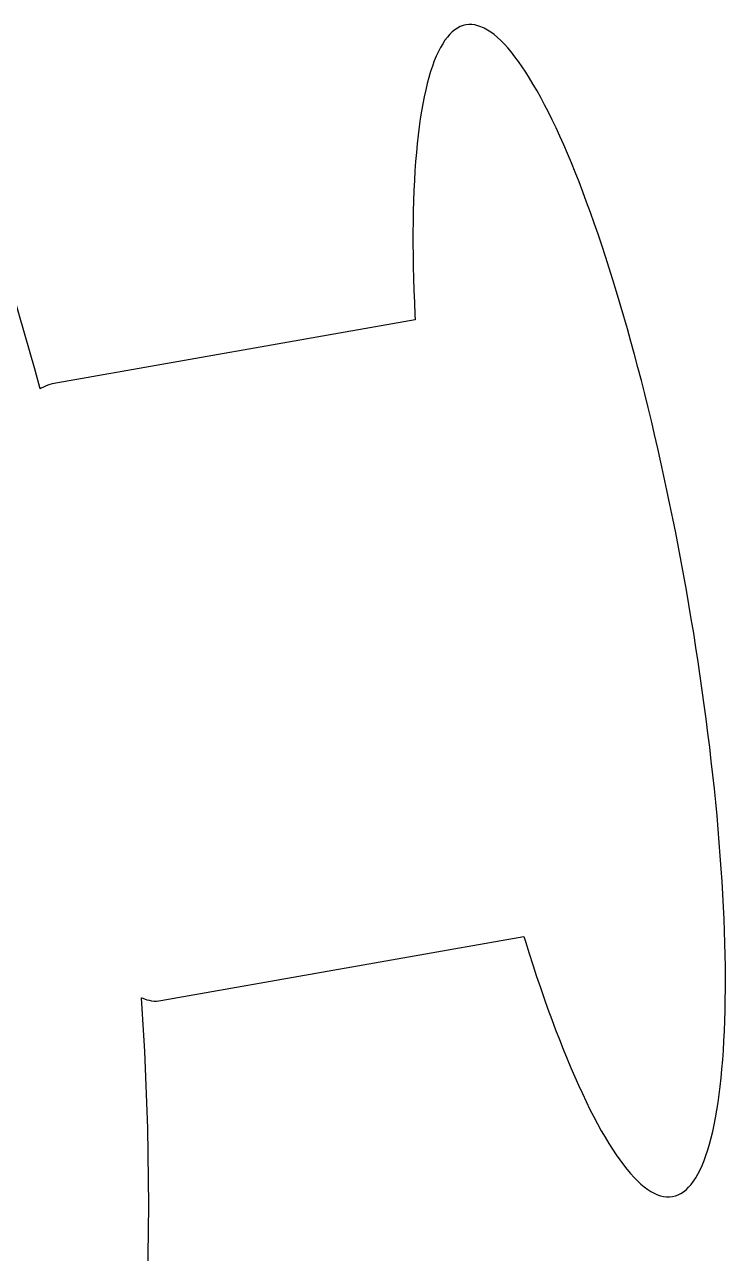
# Model space of a CAD drawing. Header units: metres. Extents: x -53 to 53, y -52 to 53.
# Drawn here: x 43.22 to 53.29, y -0.69 to 16.97 of the extents above; entities that cross this region are included whole.
import ezdxf

# ---------------------------------------------------------------- set-up
doc = ezdxf.new("R2010")
doc.units = ezdxf.units.M

msp = doc.modelspace()

# ---------------------------------------------------------------- linework, layer by layer
for p, q in [((49.5573, 16.9632), (49.5164, 16.9534)), ((49.599, 16.968), (49.5573, 16.9632)), ((49.6416, 16.9677), (49.599, 16.968)), ((49.6852, 16.9622), (49.6416, 16.9677)), ((49.7294, 16.9518), (49.6852, 16.9622)), ((49.2912, 16.7885), (49.2572, 16.7435)), ((49.3262, 16.8285), (49.2912, 16.7885)), ((49.3623, 16.8635), (49.3262, 16.8285)), ((49.3993, 16.8936), (49.3623, 16.8635)), ((49.4374, 16.9186), (49.3993, 16.8936)), ((49.4764, 16.9385), (49.4374, 16.9186)), ((49.5164, 16.9534), (49.4764, 16.9385)), ((49.7746, 16.9362), (49.7294, 16.9518)), ((49.8204, 16.9156), (49.7746, 16.9362)), ((49.867, 16.89), (49.8204, 16.9156)), ((49.9143, 16.8594), (49.867, 16.89)), ((49.9623, 16.8237), (49.9143, 16.8594)), ((50.0109, 16.783), (49.9623, 16.8237)), ((50.0602, 16.7374), (50.0109, 16.783)), ((49.1926, 16.6387), (49.1619, 16.579)), ((49.2243, 16.6936), (49.1926, 16.6387)), ((49.2572, 16.7435), (49.2243, 16.6936)), ((50.11, 16.6868), (50.0602, 16.7374)), ((50.1604, 16.6314), (50.11, 16.6868)), ((50.2114, 16.571), (50.1604, 16.6314)), ((49.1039, 16.4451), (49.0767, 16.371)), ((49.1323, 16.5145), (49.1039, 16.4451)), ((49.1619, 16.579), (49.1323, 16.5145)), ((50.2628, 16.5059), (50.2114, 16.571)), ((50.3147, 16.4359), (50.2628, 16.5059)), ((50.3671, 16.3612), (50.3147, 16.4359)), ((49.0506, 16.2921), (49.0258, 16.2086)), ((49.0767, 16.371), (49.0506, 16.2921)), ((50.4198, 16.2818), (50.3671, 16.3612)), ((50.4729, 16.1977), (50.4198, 16.2818)), ((49.0022, 16.1205), (48.9798, 16.0278)), ((49.0258, 16.2086), (49.0022, 16.1205)), ((50.5264, 16.109), (50.4729, 16.1977)), ((50.5802, 16.0157), (50.5264, 16.109)), ((48.9586, 15.9306), (48.9387, 15.829)), ((48.9798, 16.0278), (48.9586, 15.9306)), ((50.6342, 15.9179), (50.5802, 16.0157)), ((50.6885, 15.8157), (50.6342, 15.9179)), ((48.9201, 15.723), (48.9027, 15.6126)), ((48.9387, 15.829), (48.9201, 15.723)), ((50.743, 15.7092), (50.6885, 15.8157)), ((48.9027, 15.6126), (48.8866, 15.498)), ((50.7977, 15.5983), (50.743, 15.7092)), ((50.8526, 15.4831), (50.7977, 15.5983)), ((48.8719, 15.3792), (48.8584, 15.2563)), ((48.8866, 15.498), (48.8719, 15.3792)), ((50.9075, 15.3638), (50.8526, 15.4831)), ((48.8584, 15.2563), (48.8463, 15.1293)), ((50.9626, 15.2403), (50.9075, 15.3638)), ((51.0177, 15.1128), (50.9626, 15.2403)), ((48.8463, 15.1293), (48.8354, 14.9984)), ((51.0728, 14.9814), (51.0177, 15.1128)), ((48.8259, 14.8636), (48.8177, 14.7249)), ((48.8354, 14.9984), (48.8259, 14.8636)), ((51.1279, 14.8461), (51.0728, 14.9814)), ((51.1829, 14.707), (51.1279, 14.8461)), ((48.8177, 14.7249), (48.8109, 14.5826)), ((51.2378, 14.5642), (51.1829, 14.707)), ((48.8109, 14.5826), (48.8054, 14.4366)), ((51.2926, 14.4177), (51.2378, 14.5642)), ((48.8054, 14.4366), (48.8013, 14.287)), ((51.3473, 14.2677), (51.2926, 14.4177)), ((48.7985, 14.134), (48.7971, 13.9777)), ((48.8013, 14.287), (48.7985, 14.134)), ((51.4018, 14.1143), (51.3473, 14.2677)), ((48.7971, 13.9777), (48.797, 13.8181)), ((51.4561, 13.9575), (51.4018, 14.1143)), ((51.5101, 13.7975), (51.4561, 13.9575)), ((48.797, 13.8181), (48.7983, 13.6552)), ((51.5639, 13.6343), (51.5101, 13.7975)), ((48.7983, 13.6552), (48.8009, 13.4893)), ((51.6173, 13.468), (51.5639, 13.6343)), ((48.8009, 13.4893), (48.8049, 13.3205)), ((51.6704, 13.2987), (51.6173, 13.468)), ((48.8049, 13.3205), (48.8102, 13.1487)), ((51.7231, 13.1266), (51.6704, 13.2987)), ((48.8102, 13.1487), (48.8169, 12.9742)), ((51.7754, 12.9517), (51.7231, 13.1266)), ((43.3699, 12.0021), (43.0623, 13.0628)), ((48.8169, 12.9742), (48.8249, 12.797)), ((51.8272, 12.7742), (51.7754, 12.9517)), ((48.8288, 12.7223), (43.6131, 11.8026)), ((48.8249, 12.797), (48.8288, 12.7223)), ((51.8786, 12.5941), (51.8272, 12.7742)), ((51.9295, 12.4116), (51.8786, 12.5941)), ((51.9798, 12.2267), (51.9295, 12.4116)), ((52.0296, 12.0397), (51.9798, 12.2267)), ((52.0788, 11.8505), (52.0296, 12.0397)), ((43.4415, 11.7305), (43.3699, 12.0021)), ((52.1273, 11.6593), (52.0788, 11.8505)), ((43.4562, 11.7406), (43.4415, 11.7305)), ((43.4865, 11.7583), (43.4562, 11.7406)), ((43.5174, 11.7734), (43.4865, 11.7583)), ((43.5488, 11.7858), (43.5174, 11.7734)), ((43.5807, 11.7955), (43.5488, 11.7858)), ((43.6131, 11.8026), (43.5807, 11.7955)), ((52.1752, 11.4663), (52.1273, 11.6593)), ((52.2225, 11.2715), (52.1752, 11.4663)), ((52.269, 11.075), (52.2225, 11.2715)), ((52.3147, 10.8771), (52.269, 11.075)), ((52.3597, 10.6777), (52.3147, 10.8771)), ((52.4039, 10.477), (52.3597, 10.6777)), ((52.4473, 10.2752), (52.4039, 10.477)), ((52.4899, 10.0723), (52.4473, 10.2752)), ((52.5315, 9.86853), (52.4899, 10.0723)), ((52.5723, 9.66394), (52.5315, 9.86853)), ((52.6122, 9.45866), (52.5723, 9.66394)), ((52.6511, 9.25287), (52.6122, 9.45866)), ((52.689, 9.04662), (52.6511, 9.25287)), ((52.726, 8.84006), (52.689, 9.04662)), ((52.7619, 8.63333), (52.726, 8.84006)), ((52.7968, 8.42656), (52.7619, 8.63333)), ((52.8306, 8.21985), (52.7968, 8.42656)), ((52.8634, 8.01332), (52.8306, 8.21985)), ((52.895, 7.80713), (52.8634, 8.01332)), ((52.9256, 7.60136), (52.895, 7.80713)), ((52.955, 7.39618), (52.9256, 7.60136)), ((52.9832, 7.19168), (52.955, 7.39618)), ((53.0103, 6.98801), (52.9832, 7.19168)), ((53.0362, 6.78526), (53.0103, 6.98801)), ((53.0609, 6.58356), (53.0362, 6.78526)), ((53.0844, 6.38306), (53.0609, 6.58356)), ((53.1067, 6.18384), (53.0844, 6.38306)), ((53.1277, 5.98607), (53.1067, 6.18384)), ((53.1474, 5.78981), (53.1277, 5.98607)), ((53.1659, 5.59523), (53.1474, 5.78981)), ((53.1831, 5.40242), (53.1659, 5.59523)), ((53.1991, 5.21149), (53.1831, 5.40242)), ((53.2137, 5.02258), (53.1991, 5.21149)), ((53.227, 4.83578), (53.2137, 5.02258)), ((53.239, 4.65123), (53.227, 4.83578)), ((53.2496, 4.46902), (53.239, 4.65123)), ((53.259, 4.28926), (53.2496, 4.46902)), ((53.267, 4.11206), (53.259, 4.28926)), ((53.2737, 3.93753), (53.267, 4.11206)), ((53.279, 3.76578), (53.2737, 3.93753)), ((45.1759, 2.93936), (50.3916, 3.85904)), ((50.3916, 3.85904), (50.4135, 3.78754)), ((50.4135, 3.78754), (50.4666, 3.61827)), ((53.2829, 3.59691), (53.279, 3.76578)), ((50.4666, 3.61827), (50.52, 3.452)), ((53.2856, 3.431), (53.2829, 3.59691)), ((50.52, 3.452), (50.5737, 3.28877)), ((53.2868, 3.26819), (53.2856, 3.431)), ((50.5737, 3.28877), (50.6278, 3.12872)), ((53.2868, 3.10855), (53.2868, 3.26819)), ((50.6278, 3.12872), (50.682, 2.97194)), ((53.2853, 2.95218), (53.2868, 3.10855)), ((44.9458, 2.20804), (44.8983, 2.98027)), ((44.8983, 2.98027), (44.9015, 2.97879)), ((44.9015, 2.97879), (44.9371, 2.96454)), ((44.9371, 2.96454), (44.9724, 2.95293)), ((44.9724, 2.95293), (45.0073, 2.944)), ((45.0073, 2.944), (45.0418, 2.93773)), ((45.0418, 2.93773), (45.076, 2.93413)), ((45.076, 2.93413), (45.1097, 2.93321)), ((45.1097, 2.93321), (45.143, 2.93495)), ((45.143, 2.93495), (45.1759, 2.93936)), ((50.682, 2.97194), (50.7365, 2.8185)), ((53.2825, 2.79918), (53.2853, 2.95218)), ((50.7365, 2.8185), (50.7912, 2.66852)), ((50.7912, 2.66852), (50.846, 2.52206)), ((53.2729, 2.50365), (53.2784, 2.64964)), ((53.2784, 2.64964), (53.2825, 2.79918)), ((50.846, 2.52206), (50.901, 2.37924)), ((53.2661, 2.3613), (53.2729, 2.50365)), ((50.901, 2.37924), (50.956, 2.24014)), ((53.2579, 2.22267), (53.2661, 2.3613)), ((44.9864, 1.10435), (44.9458, 2.20804)), ((50.956, 2.24014), (51.0111, 2.10483)), ((53.2484, 2.08786), (53.2579, 2.22267)), ((51.0111, 2.10483), (51.0662, 1.97339)), ((51.0662, 1.97339), (51.1213, 1.84592)), ((53.2254, 1.82996), (53.2376, 1.95692)), ((53.2376, 1.95692), (53.2484, 2.08786)), ((51.1213, 1.84592), (51.1763, 1.72249)), ((53.212, 1.70705), (53.2254, 1.82996)), ((51.1763, 1.72249), (51.2313, 1.60315)), ((51.2313, 1.60315), (51.2861, 1.48801)), ((53.1972, 1.58823), (53.212, 1.70705)), ((51.2861, 1.48801), (51.3408, 1.37711)), ((53.1638, 1.36327), (53.1812, 1.47362)), ((53.1812, 1.47362), (53.1972, 1.58823)), ((51.3408, 1.37711), (51.3953, 1.27051)), ((51.3953, 1.27051), (51.4496, 1.1683)), ((53.1252, 1.15558), (53.1451, 1.25723)), ((53.1451, 1.25723), (53.1638, 1.36327)), ((45, 0), (44.9864, 1.10435)), ((51.4496, 1.1683), (51.5037, 1.07054)), ((51.5037, 1.07054), (51.5575, 0.97728)), ((53.1041, 1.0584), (53.1252, 1.15558)), ((51.5575, 0.97728), (51.6109, 0.88857)), ((51.6109, 0.88857), (51.6641, 0.80447)), ((53.0581, 0.87759), (53.0817, 0.96573)), ((53.0817, 0.96573), (53.1041, 1.0584)), ((51.6641, 0.80447), (51.7168, 0.72505)), ((51.7168, 0.72505), (51.7691, 0.65033)), ((52.9799, 0.64116), (53.0072, 0.71526)), ((53.0072, 0.71526), (53.0332, 0.7941)), ((53.0332, 0.7941), (53.0581, 0.87759)), ((51.7691, 0.65033), (51.8211, 0.58037)), ((51.8211, 0.58037), (51.8725, 0.51518)), ((52.922, 0.50723), (52.9515, 0.57178)), ((52.9515, 0.57178), (52.9799, 0.64116)), ((51.8725, 0.51518), (51.9234, 0.45487)), ((51.9234, 0.45487), (51.9738, 0.39938)), ((51.9738, 0.39938), (52.0237, 0.34883)), ((52.8266, 0.34274), (52.8595, 0.39267)), ((52.8595, 0.39267), (52.8913, 0.44751)), ((52.8913, 0.44751), (52.922, 0.50723)), ((52.0237, 0.34883), (52.073, 0.30321)), ((52.073, 0.30321), (52.1216, 0.26254)), ((52.1216, 0.26254), (52.1696, 0.22688)), ((52.1696, 0.22688), (52.2169, 0.19623)), ((52.2169, 0.19623), (52.2635, 0.17058)), ((52.6465, 0.16768), (52.6845, 0.19267)), ((52.6845, 0.19267), (52.7216, 0.22269)), ((52.7216, 0.22269), (52.7576, 0.25772)), ((52.7576, 0.25772), (52.7927, 0.29776)), ((52.7927, 0.29776), (52.8266, 0.34274)), ((44.9864, -1.10435), (45, 0)), ((52.2635, 0.17058), (52.3093, 0.14999)), ((52.3093, 0.14999), (52.3544, 0.13446)), ((52.3544, 0.13446), (52.3987, 0.12399)), ((52.3987, 0.12399), (52.4422, 0.11859)), ((52.4422, 0.11859), (52.4848, 0.11827)), ((52.4848, 0.11827), (52.5266, 0.12302)), ((52.5266, 0.12302), (52.5675, 0.13284)), ((52.5675, 0.13284), (52.6075, 0.14772)), ((52.6075, 0.14772), (52.6465, 0.16768))]:
    msp.add_line(p, q)

doc.saveas('drawing.dxf')
